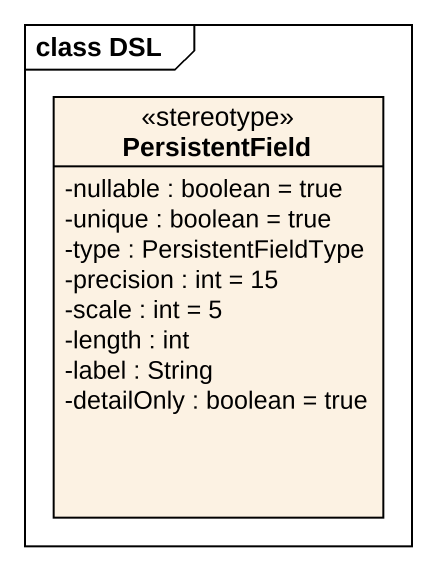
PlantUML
@startuml
mainframe class DSL
hide circle
hide empty members
skinparam classAttributeIconSize 0
class PersistentField <<stereotype>> {
  -nullable : boolean = true
  -unique : boolean = true
  -type : PersistentFieldType
  -precision : int = 15
  -scale : int = 5
  -length : int
  -label : String
  -detailOnly : boolean = true
}
@enduml
